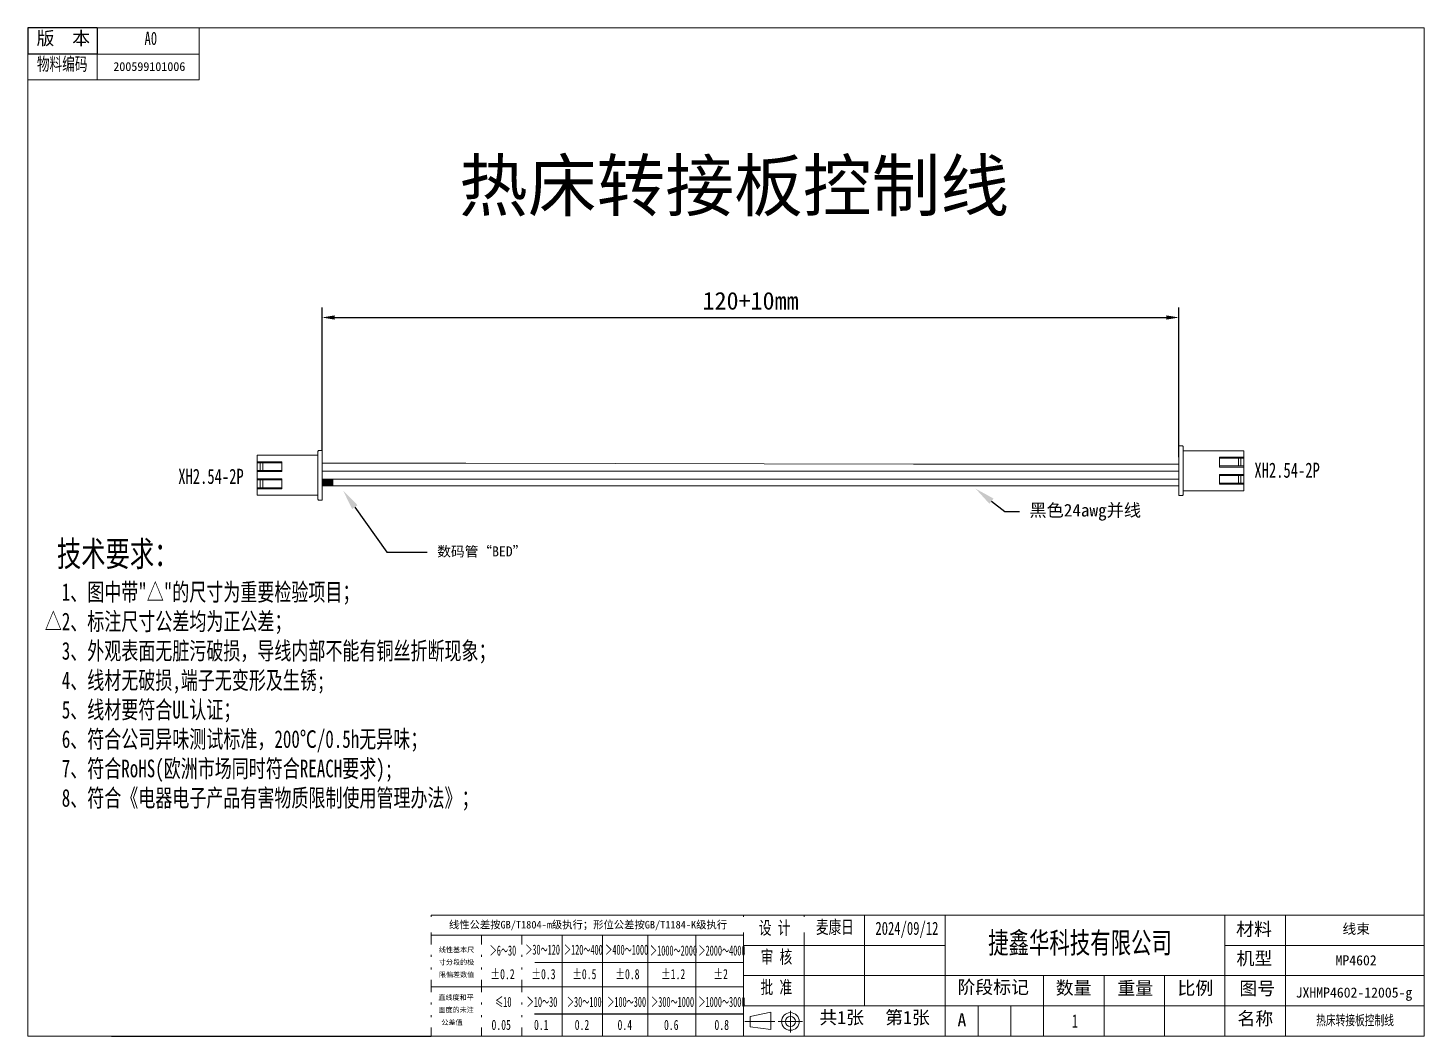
# Model space of a CAD drawing. Header units: millimetres. Extents: x -293 to 5666, y -3485 to 352.
# Drawn here: x 440.8 to 717.8, y -623.1 to -423.1 of the extents above; entities that cross this region are included whole.
import ezdxf
from ezdxf import colors
from ezdxf.entities.mleader import LeaderData, LeaderLine
from ezdxf.math import Vec2, Vec3

# ---------------------------------------------------------------- set-up
doc = ezdxf.new("R2010")
doc.units = ezdxf.units.MM
doc.header["$PDSIZE"] = -1
doc.layers.get('0').update_dxf_attribs({"lineweight": 18})
doc.styles.add('SLDTEXTSTYLE0', font='')
doc.styles.add('SLDTEXTSTYLE1', font='')
doc.styles.add('SLDTEXTSTYLE10', font='', dxfattribs={"width": 0.814221})
doc.styles.add('SLDTEXTSTYLE11', font='', dxfattribs={"width": 0.775464})
doc.styles.add('SLDTEXTSTYLE12', font='', dxfattribs={"width": 0.86773})
doc.styles.add('SLDTEXTSTYLE13', font='', dxfattribs={"width": 0.706367})
doc.styles.add('SLDTEXTSTYLE14', font='', dxfattribs={"width": 0.747741})
doc.styles.add('SLDTEXTSTYLE15', font='', dxfattribs={"width": 0.96773})
doc.styles.add('SLDTEXTSTYLE16', font='', dxfattribs={"width": 0.880973})
doc.styles.add('SLDTEXTSTYLE17', font='', dxfattribs={"width": 0.846113})
doc.styles.add('SLDTEXTSTYLE18', font='', dxfattribs={"width": 0.905501})
doc.styles.add('SLDTEXTSTYLE19', font='', dxfattribs={"width": 1.073784})
doc.styles.add('SLDTEXTSTYLE2', font='')
doc.styles.add('SLDTEXTSTYLE20', font='', dxfattribs={"width": 0.96122})
doc.styles.add('SLDTEXTSTYLE21', font='', dxfattribs={"width": 0.864104})
doc.styles.add('SLDTEXTSTYLE22', font='', dxfattribs={"width": 0.988767})
doc.styles.add('SLDTEXTSTYLE23', font='', dxfattribs={"width": 0.737402})
doc.styles.add('SLDTEXTSTYLE24', font='', dxfattribs={"width": 1.124152})
doc.styles.add('SLDTEXTSTYLE25', font='', dxfattribs={"width": 0.732965})
doc.styles.add('SLDTEXTSTYLE26', font='txt.shx', dxfattribs={"width": 0.6, "bigfont": 'bigfont.shx'})
doc.styles.add('SLDTEXTSTYLE3', font='', dxfattribs={"width": 0.827647})
doc.styles.add('SLDTEXTSTYLE4', font='', dxfattribs={"width": 0.842141})
doc.styles.add('SLDTEXTSTYLE5', font='', dxfattribs={"width": 0.752078})
doc.styles.add('SLDTEXTSTYLE6', font='', dxfattribs={"width": 0.833267})
doc.styles.add('SLDTEXTSTYLE7', font='', dxfattribs={"width": 0.902979})
doc.styles.add('SLDTEXTSTYLE8', font='', dxfattribs={"width": 1.050097})
doc.styles.add('SLDTEXTSTYLE9', font='', dxfattribs={"width": 0.878935})
doc.styles.get("Standard").update_dxf_attribs({"font": ''})
doc.styles.get('SLDTEXTSTYLE0').set_extended_font_data('汉仪长仿宋体')
doc.styles.get('SLDTEXTSTYLE1').set_extended_font_data('汉仪长仿宋体')
doc.styles.get('SLDTEXTSTYLE10').set_extended_font_data('汉仪长仿宋体')
doc.styles.get('SLDTEXTSTYLE11').set_extended_font_data('汉仪长仿宋体')
doc.styles.get('SLDTEXTSTYLE12').set_extended_font_data('汉仪长仿宋体')
doc.styles.get('SLDTEXTSTYLE13').set_extended_font_data('汉仪长仿宋体')
doc.styles.get('SLDTEXTSTYLE14').set_extended_font_data('汉仪长仿宋体')
doc.styles.get('SLDTEXTSTYLE15').set_extended_font_data('汉仪长仿宋体')
doc.styles.get('SLDTEXTSTYLE16').set_extended_font_data('汉仪长仿宋体')
doc.styles.get('SLDTEXTSTYLE17').set_extended_font_data('汉仪长仿宋体')
doc.styles.get('SLDTEXTSTYLE18').set_extended_font_data('汉仪长仿宋体')
doc.styles.get('SLDTEXTSTYLE19').set_extended_font_data('汉仪长仿宋体')
doc.styles.get('SLDTEXTSTYLE2').set_extended_font_data('汉仪长仿宋体')
doc.styles.get('SLDTEXTSTYLE20').set_extended_font_data('汉仪长仿宋体')
doc.styles.get('SLDTEXTSTYLE21').set_extended_font_data('汉仪长仿宋体')
doc.styles.get('SLDTEXTSTYLE22').set_extended_font_data('汉仪长仿宋体')
doc.styles.get('SLDTEXTSTYLE23').set_extended_font_data('汉仪长仿宋体')
doc.styles.get('SLDTEXTSTYLE24').set_extended_font_data('汉仪长仿宋体')
doc.styles.get('SLDTEXTSTYLE25').set_extended_font_data('汉仪长仿宋体')
doc.styles.get('SLDTEXTSTYLE3').set_extended_font_data('汉仪长仿宋体')
doc.styles.get('SLDTEXTSTYLE4').set_extended_font_data('汉仪长仿宋体')
doc.styles.get('SLDTEXTSTYLE5').set_extended_font_data('汉仪长仿宋体')
doc.styles.get('SLDTEXTSTYLE6').set_extended_font_data('汉仪长仿宋体')
doc.styles.get('SLDTEXTSTYLE7').set_extended_font_data('汉仪长仿宋体')
doc.styles.get('SLDTEXTSTYLE8').set_extended_font_data('汉仪长仿宋体')
doc.styles.get('SLDTEXTSTYLE9').set_extended_font_data('汉仪长仿宋体')
doc.styles.get('Standard').set_extended_font_data('FangSong')
doc.dimstyles.new('ISO-25', dxfattribs={"dimtxt": 2.5, "dimasz": 2.5, "dimexe": 1.25, "dimexo": 0.625, "dimtad": 1, "dimtxsty": 'Standard', "dimcen": 2.5, "dimdle": 5, "dimadec": 0, "dimazin": 0, "dimtfac": 1, "dimtmove": 0, "dimatfit": 3, "dimfxl": 1, "dimarcsym": 0})

# ---------------------------------------------------------------- blocks, each defined once
blk = doc.blocks.new('*D1116')
at = {"color": 0, "lineweight": -2, "transparency": 16777216}
for p, q in [((499.16, -506.88), (499.16, -478.52)), ((669.16, -508.21), (669.16, -478.52)), ((501.66, -480.52), (666.66, -480.52))]:
    blk.add_line(p, q, dxfattribs=at)
at = {"color": 0, "transparency": 16777216}
for points in [[(501.66, -480.1), (501.66, -480.94), (499.16, -480.52)], [(666.66, -480.94), (666.66, -480.1), (669.16, -480.52)]]:
    blk.add_solid(points, dxfattribs=at)
at = {"layer": 'Defpoints', "color": 0, "transparency": 16777216}
for p in [(669.16, -480.52), (499.16, -506.88), (669.16, -508.21)]:
    blk.add_point(p, dxfattribs=at)
at = {"color": 0, "transparency": 16777216, "insert": (584.16, -477.23), "char_height": 3.5, "attachment_point": 5}
blk.add_mtext('\\A1;120+10mm', dxfattribs=at)

msp = doc.modelspace()

# ---------------------------------------------------------------- hatches: boundary and pattern name
at = {"lineweight": 15}
msp.add_hatch(color=7, dxfattribs=at).paths.add_polyline_path([(501.3972, -513.9333), (501.3972, -512.5787), (499.1605, -512.5787), (499.1723, -513.9333)])

# ---------------------------------------------------------------- linework, layer by layer
at = {"lineweight": 25}
for p, q in [((454.5359, -423.0723), (440.7859, -423.0723)), ((440.7859, -423.0723), (440.7859, -428.2461)), ((454.5359, -423.0723), (454.5359, -428.2461)), ((454.5359, -428.2461), (440.7859, -428.2461)), ((582.7859, -618.6935), (530.7859, -618.6935)), ((457.3866, -623.0723), (520.7859, -623.0723))]:
    msp.add_line(p, q, dxfattribs=at)
for p, q in [((440.7859, -423.0723), (717.7859, -423.0723)), ((440.7859, -423.0723), (440.7859, -623.0723)), ((454.5359, -423.0723), (454.5359, -433.3914)), ((474.7791, -423.0723), (474.7791, -433.3914)), ((440.7859, -428.2461), (474.7791, -428.2461)), ((440.7859, -433.3914), (474.7791, -433.3914)), ((515.8817, -509.419), (527.6522, -509.419)), ((527.6522, -509.419), (616.487, -509.6171)), ((616.487, -509.6171), (669.1605, -509.6171)), ((499.168, -510.987), (669.1605, -510.987)), ((499.1605, -512.6202), (669.1605, -512.6202)), ((499.1605, -513.9333), (669.1605, -513.9333)), ((520.7859, -599.0723), (678.2859, -599.0723)), ((520.7859, -623.0723), (520.7859, -599.0723)), ((520.7859, -599.0723), (520.7859, -623.0723)), ((582.7859, -599.0723), (582.7859, -623.0723)), ((594.7859, -599.0723), (582.7859, -599.0723)), ((582.7859, -599.0723), (582.7859, -623.0723)), ((594.7859, -599.0723), (594.7859, -623.0723)), ((606.7859, -599.0723), (606.7859, -617.0723)), ((622.7859, -599.0723), (622.7859, -623.0723)), ((678.2859, -599.0723), (678.2859, -623.0723)), ((678.2859, -599.0723), (717.7859, -599.0723)), ((690.2859, -599.0723), (690.2859, -623.0723)), ((582.7859, -603.0723), (520.7859, -603.0723)), ((530.7859, -623.0723), (530.7859, -603.0723)), ((538.7859, -603.0723), (538.7859, -623.0723)), ((546.7859, -623.0723), (546.7859, -603.0723)), ((554.7859, -623.0723), (554.7859, -603.0723)), ((563.7859, -623.0723), (563.7859, -603.0723)), ((573.2859, -603.0723), (573.2859, -623.0723)), ((678.2859, -605.0723), (717.7859, -605.0723)), ((530.7859, -608.4935), (582.7859, -608.4935)), ((582.7859, -611.0723), (717.7859, -611.0723)), ((642.2859, -623.0723), (642.2859, -611.0723)), ((654.2859, -611.0723), (654.2859, -623.0723)), ((666.2859, -611.0723), (666.2859, -623.0723)), ((520.7859, -613.2935), (582.7859, -613.2935)), ((622.7859, -617.0723), (582.7859, -617.0723)), ((717.7859, -617.0723), (622.7859, -617.0723)), ((629.2859, -623.0723), (629.2859, -617.0723)), ((635.7859, -617.0723), (635.7859, -623.0723)), ((588.9972, -620.1761), (582.9924, -620.1761)), ((584.066, -619.1823), (588.1721, -618.2975)), ((584.066, -619.1823), (584.066, -621.2124)), ((588.1721, -618.2975), (588.1721, -621.794)), ((594.4822, -620.1761), (589.6498, -620.1761)), ((592.066, -618.0755), (592.066, -622.3476)), ((440.7859, -623.0723), (717.7859, -623.0723)), ((588.1721, -621.794), (584.066, -621.2124))]:
    msp.add_line(p, q)
at = {"color": 7, "linetype": 'ByBlock', "lineweight": 13}
msp.add_line((717.7758, -423.0723), (717.7859, -623.0723), dxfattribs=at)
at = {"color": 0}
msp.add_line((582.7859, -605.1047), (622.7859, -605.1047), dxfattribs=at)
at = {"color": 0, "lineweight": 5}
for points in [[(499.1605, -506.876), (498.5417, -506.876), (498.4597, -506.8942), (498.396, -506.9397), (498.3505, -507.0034), (498.3323, -507.0853)], [(499.1605, -506.876), (499.1605, -516.7509)], [(669.9888, -506.1875), (669.9706, -506.1055), (669.9251, -506.0418), (669.8613, -505.9963), (669.7794, -505.9781), (669.1605, -505.9781)], [(669.1605, -515.853), (669.1605, -505.9781)], [(669.9888, -515.6437), (669.9888, -506.1875)], [(486.2731, -507.8407), (486.2731, -514.5029)], [(486.2731, -507.8407), (498.3323, -507.8407)], [(491.1339, -509.124), (491.1339, -511.0808), (486.2731, -511.0808)], [(491.1339, -509.124), (486.2731, -509.124)], [(491.1339, -509.3334), (486.2731, -509.3334)], [(486.892, -509.3334), (486.892, -510.8715)], [(487.3744, -509.3334), (487.3744, -510.8715)], [(498.3323, -507.0853), (498.3323, -516.5416)], [(682.048, -506.9429), (669.9888, -506.9429)], [(682.048, -508.2261), (677.1872, -508.2261), (677.1872, -510.1829)], [(677.1872, -508.4355), (682.048, -508.4355)], [(680.9467, -509.9736), (680.9467, -508.4355)], [(681.4291, -509.9736), (681.4291, -508.4355)], [(682.048, -508.2261), (682.048, -506.9429)], [(682.048, -514.8883), (682.048, -508.2261)], [(491.1339, -510.8715), (486.2731, -510.8715)], [(677.1872, -509.9736), (682.048, -509.9736)], [(677.1872, -510.1829), (682.048, -510.1829)], [(677.1872, -513.605), (677.1872, -511.6482), (682.048, -511.6482)], [(677.1872, -511.8576), (682.048, -511.8576)], [(680.9467, -513.3957), (680.9467, -511.8576)], [(681.4291, -513.3957), (681.4291, -511.8576)], [(491.1339, -512.5461), (486.2731, -512.5461)], [(486.2731, -514.5029), (491.1339, -514.5029), (491.1339, -512.5461)], [(491.1339, -512.7554), (486.2731, -512.7554)], [(491.1339, -514.2936), (486.2731, -514.2936)], [(486.2731, -514.5029), (486.2731, -515.7862)], [(486.892, -512.7554), (486.892, -514.2936)], [(487.3744, -512.7554), (487.3744, -514.2936)], [(682.048, -514.8883), (669.9888, -514.8883)], [(677.1872, -513.3957), (682.048, -513.3957)], [(677.1872, -513.605), (682.048, -513.605)], [(486.2731, -515.7862), (498.3323, -515.7862)], [(498.3323, -516.5416), (498.3505, -516.6235), (498.396, -516.6872), (498.4597, -516.7327), (498.5417, -516.7509), (499.1605, -516.7509)], [(669.1605, -515.853), (669.7794, -515.853), (669.8613, -515.8348), (669.9251, -515.7893), (669.9706, -515.7256), (669.9888, -515.6437)]]:
    msp.add_lwpolyline(points, dxfattribs=at)
for points in [[(499.168, -509.419), (515.8817, -509.419)], [(515.9202, -510.987), (499.168, -510.987), (499.168, -509.419)]]:
    msp.add_lwpolyline(points)
for radius in [1.75, 1]:
    msp.add_circle((592.066, -620.1761), radius)

# ---------------------------------------------------------------- texts
for s, insert, char_height, width, attachment_point, style in [('{\\fFangSong|b0|i0|c0|p0;\\W1;版  本}', (442.4969, -423.8142), 2.6, 21.958857, 1, 'SLDTEXTSTYLE26'), ('{\\fFangSong|b0|i0|c0|p64;\\W0.707;A0}', (465.1671, -423.8376), 2.6, 6.81548, 2, 'SLDTEXTSTYLE1'), ('{\\fFangSong|b0|i0|c134|p2;\\W0.707;物料编码}', (442.5739, -428.9244), 2.6, 20.734896, 1, 'SLDTEXTSTYLE0'), ('{\\fFangSong|b0|i0|c134|p64;200599101006}', (464.876, -429.8577), 1.75, 6.81548, 2, 'SLDTEXTSTYLE1'), ('{\\fFangSong|b0|i0|c0|p0;\\W0.707;设 计}', (585.8103, -600.3048), 2.6, 12.730848, 1, 'SLDTEXTSTYLE3'), ('{\\fFangSong|b0|i0|c0|p64;\\W0.707;2024/09/12}', (615.1758, -600.3953), 2.6, 23.655008, 2, 'SLDTEXTSTYLE1'), ('{\\fFangSong|b0|i0|c134|p2;\\W1;材料}', (680.496, -600.5421), 2.6, 14.262857, 1, 'SLDTEXTSTYLE0'), ('{\\fFangSong|b0|i0|c0|p0;\\W0.707;捷鑫华科技有限公司}', (631.2992, -602.4583), 4.2, 76.084512, 1, 'SLDTEXTSTYLE2'), ('{\\fFangSong|b0|i0|c0|p0;\\W0.5;＞6～30}', (532.4201, -605.1047), 2, 9.702857, 1, 'SLDTEXTSTYLE4'), ('{\\fFangSong|b0|i0|c0|p0;\\W0.5;＞30～120}', (539.469, -604.921), 2, 12.628571, 1, 'SLDTEXTSTYLE5'), ('{\\fFangSong|b0|i0|c0|p0;\\W0.5;＞120～400}', (547.1428, -604.9441), 2, 14.091429, 1, 'SLDTEXTSTYLE6'), ('{\\fFangSong|b0|i0|c0|p0;\\W0.5;＞400～1000}', (555.3358, -604.9441), 2, 15.554286, 1, 'SLDTEXTSTYLE13'), ('{\\fFangSong|b0|i0|c0|p0;\\W0.5;＞1000～2000}', (564.2201, -605.1047), 2, 17.017143, 1, 'SLDTEXTSTYLE14'), ('{\\fFangSong|b0|i0|c0|p0;\\W0.5;＞2000～4000}', (573.8315, -605.1047), 2, 17.017143, 1, 'SLDTEXTSTYLE23'), ('{\\fFangSong|b0|i0|c134|p2;\\W0.707;审 核}', (586.1673, -606.061), 2.6, 12.331696, 1, 'SLDTEXTSTYLE0'), ('{\\fFangSong|b0|i0|c134|p2;\\W1;机型}', (680.5835, -606.3468), 2.6, 13.936, 1, 'SLDTEXTSTYLE0'), ('{\\fFangSong|b0|i0|c134|p49;\\W0.707;%%P0.2}', (532.5445, -609.7804), 2, 9.42128, 1, 'SLDTEXTSTYLE7'), ('{\\fFangSong|b0|i0|c134|p49;\\W0.707;%%P0.3}', (540.6609, -609.7804), 2, 9.42128, 1, 'SLDTEXTSTYLE15'), ('{\\fFangSong|b0|i0|c134|p49;\\W0.707;%%P0.5}', (548.7665, -609.7804), 2, 9.42128, 1, 'SLDTEXTSTYLE16'), ('{\\fFangSong|b0|i0|c134|p49;\\W0.707;%%P0.8}', (557.3175, -609.7804), 2, 9.43744, 1, 'SLDTEXTSTYLE17'), ('{\\fFangSong|b0|i0|c134|p49;\\W0.707;%%P1.2}', (566.4001, -609.7804), 2, 9.42128, 1, 'SLDTEXTSTYLE22'), ('{\\fFangSong|b0|i0|c134|p49;\\W0.707;%%P2}', (576.7757, -609.7804), 2, 5.28432, 1, 'SLDTEXTSTYLE24'), ('{\\fFangSong|b0|i0|c0|p0;\\W0.707;批 准}', (586.1452, -612.0922), 2.6, 12.751856, 1, 'SLDTEXTSTYLE3'), ('{\\fFangSong|b0|i0|c134|p2;\\W1;阶段标记}', (625.199, -612.0677), 2.6, 28.941714, 1, 'SLDTEXTSTYLE0'), ('{\\fFangSong|b0|i0|c134|p2;\\W1;数量}', (644.6984, -612.2042), 2.6, 14.054857, 1, 'SLDTEXTSTYLE0'), ('{\\fFangSong|b0|i0|c134|p2;\\W1;重量}', (656.9276, -612.2599), 2.6, 13.787429, 1, 'SLDTEXTSTYLE0'), ('{\\fFangSong|b0|i0|c134|p2;\\W1;比例}', (668.8662, -612.2615), 2.6, 12.896, 1, 'SLDTEXTSTYLE0'), ('{\\fFangSong|b0|i0|c134|p2;\\W1;图号}', (681.1408, -612.3204), 2.6, 8.780214, 1, 'SLDTEXTSTYLE0'), ('{\\fFangSong|b0|i0|c0|p0;\\W0.5;≤10}', (533.4542, -615.2895), 2, 5.371429, 1, 'SLDTEXTSTYLE8'), ('{\\fFangSong|b0|i0|c0|p0;\\W0.5;＞10～30}', (539.7572, -615.2895), 2, 11.165714, 1, 'SLDTEXTSTYLE12'), ('{\\fFangSong|b0|i0|c0|p0;\\W0.5;＞30～100}', (547.7322, -615.2895), 2, 12.628571, 1, 'SLDTEXTSTYLE9'), ('{\\fFangSong|b0|i0|c0|p0;\\W0.5;＞100～300}', (555.7347, -615.2895), 2, 14.091429, 1, 'SLDTEXTSTYLE10'), ('{\\fFangSong|b0|i0|c0|p0;\\W0.5;＞300～1000}', (564.4377, -615.2895), 2, 15.554286, 1, 'SLDTEXTSTYLE11'), ('{\\fFangSong|b0|i0|c0|p0;\\W0.5;＞1000～3000}', (573.8218, -615.2895), 2, 17.017143, 1, 'SLDTEXTSTYLE25'), ('{\\fFangSong|b0|i0|c134|p2;\\W1;第1张}', (610.8693, -618.0683), 2.6, 17.68, 1, 'SLDTEXTSTYLE0'), ('{\\fFangSong|b0|i0|c0|p64;\\W0.707;0.05}', (532.7641, -619.8439), 2, 7.82144, 1, 'SLDTEXTSTYLE18'), ('{\\fFangSong|b0|i0|c0|p64;\\W0.707;0.1}', (541.1916, -619.8439), 2, 5.59136, 1, 'SLDTEXTSTYLE19'), ('{\\fFangSong|b0|i0|c0|p64;\\W0.707;0.2}', (549.2697, -619.8439), 2, 5.75296, 1, 'SLDTEXTSTYLE21'), ('{\\fFangSong|b0|i0|c0|p64;\\W0.707;0.4}', (557.7674, -619.8557), 2, 5.86608, 1, 'SLDTEXTSTYLE20'), ('{\\fFangSong|b0|i0|c0|p64;\\W0.707;0.6}', (566.9817, -619.8557), 2, 5.80144, 1, 'SLDTEXTSTYLE1'), ('{\\fFangSong|b0|i0|c0|p64;\\W0.707;0.8}', (576.9935, -619.8557), 2, 5.76912, 1, 'SLDTEXTSTYLE1'), ('{\\fFangSong|b0|i0|c134|p2;\\W1;共1张}', (597.8028, -618.0727), 2.6, 17.798857, 1, 'SLDTEXTSTYLE0'), ('{\\fFangSong|b0|i0|c0|p64;\\W0.707;1}', (647.8849, -618.7794), 2.6, 2.726669, 1, 'SLDTEXTSTYLE1'), ('{\\fFangSong|b0|i0|c134|p2;\\W1;名称}', (680.7633, -618.2915), 2.6, 13.846857, 1, 'SLDTEXTSTYLE0')]:
    msp.add_mtext(s, dxfattribs=dict(insert=insert, char_height=char_height, width=width, attachment_point=attachment_point, style=style))
at = {"lineweight": 35, "insert": (580.8852, -454.9206), "char_height": 10, "width": 183.457219, "attachment_point": 5, "bg_fill": 2}
msp.add_mtext('{\\C1;热床转接板控制线}', dxfattribs=at)
at = {"color": 7, "lineweight": 35, "char_height": 3, "attachment_point": 1}
for insert in [(684.1161, -509.308), (470.6133, -510.5322)]:
    msp.add_mtext('{\\W0.707;\\C0;XH2.54-2P }', dxfattribs=dict(at, insert=insert))
at = {"lineweight": 13, "insert": (444.1339, -524.8917), "char_height": 5, "width": 145.804102, "attachment_point": 1}
msp.add_mtext('{\\W0.707;\\C0; 技术要求：\\P\\H0.7x;  1、图中带"△"的尺寸为重要检验项目；\\P△2、标注尺寸公差均为正公差；\\P  3、外观表面无脏污破损，导线内部不能有铜丝折断现象；\\P  4、线材无破损,端子无变形及生锈;\\P  5、线材要符合UL认证；\\P  6、符合公司异味测试标准，200℃/0.5h无异味；\\P  7、符合RoHS(欧洲市场同时符合REACH要求);\\P  8、符合《电器电子产品有害物质限制使用管理办法》；\\P\\fSimSun|b0|i0|c134|p49;\\H1.42865x;\\W1;\\C1; }', dxfattribs=at)
at = {"char_height": 2, "attachment_point": 2}
for s, insert, width in [('线束', (704.3241, -600.808), 23.796946), ('MP4602', (704.3033, -607.0353), 23.796946), ('{\\C3;JXHMP4602-12005-g}', (703.8802, -613.4343), 23.796946), ('{\\W0.707;热床转接板控制线}', (704.0925, -618.9253), 27.704314)]:
    msp.add_mtext(s, dxfattribs=dict(at, insert=insert, width=width))
at = {"insert": (625.2036, -618.5696), "char_height": 2.6, "attachment_point": 1}
msp.add_mtext_dynamic_manual_height_columns('{A}', width=2.6, gutter_width=17.5, heights=[0], dxfattribs=at)

# ---------------------------------------------------------------- dimensions: what is measured, and where the dimension line sits
at = {"color": 0}
dim = msp.add_linear_dim(base=(669.1605, -480.5205), p1=(499.1605, -506.876), p2=(669.1605, -508.2099), text='120+10mm', dimstyle='ISO-25', override={"dimtxt": 3.5, "dimexe": 2, "dimexo": 0, "dimgap": 1.524, "dimtih": 1, "dimtoh": 1, "dimzin": 0, "dimtxsty": 'Standard', "dimadec": 2, "dimtolj": 1}, dxfattribs=at)
dim.commit()
dim.dimension.update_dxf_attribs({"geometry": '*D1116', "text_midpoint": (584.1605, -477.2265)})

# ---------------------------------------------------------------- leaders
at = {"color": 7}
ml = msp.add_multileader_mtext('Standard', dxfattribs=at)
ml.set_content('数码管“BED”', color=7)
ml.set_leader_properties()
ml.build(insert=Vec2(0, 0))
ml.multileader.update_dxf_attribs({"text_right_attachment_type": 6})
ctx = ml.context
ctx.base_point, ctx.char_height, ctx.plane_origin = Vec3(519.9782, -527.0762), 2, Vec3(503.3307, -514.8727)
ctx.right_attachment = 6
notes = []
notes.append((ctx, [(0, (1, 1, 0), (511.9782, -527.0762), (1, 0), 8, [(0, [(503.3307, -514.8727)], 256, [])])]))
ctx.mtext.insert = Vec3(521.9782, -525.9219)
at = {"color": 0}
ml = msp.add_multileader_mtext('Standard', dxfattribs=at)
ml.set_content('黑色24awg并线')
ml.set_leader_properties()
ml.build(insert=Vec2(0, 0))
ml.multileader.update_dxf_attribs({"text_right_attachment_type": 6})
ctx = ml.context
ctx.base_point, ctx.char_height, ctx.plane_origin = Vec3(637.4841, -519.0186), 2.5, Vec3(665.4099, -514.4807)
ctx.right_attachment = 6
notes.append((ctx, [(0, (1, 1, 0), (634.5766, -519.0186), (1, 0), 2.9075, [(0, [(628.8162, -514.4807)], 256, [])])]))
ctx.mtext.insert = Vec3(639.4841, -517.4971)
for ctx, leaders in notes:
    for number, flags, end, landing, length, lines in leaders:
        leader = LeaderData()
        leader.index, (leader.has_last_leader_line, leader.has_dogleg_vector, leader.attachment_direction) = number, flags
        leader.last_leader_point, leader.dogleg_vector, leader.dogleg_length = Vec3(end), Vec3(landing), length
        for number, points, colour, breaks in lines:
            line = LeaderLine()
            line.index, line.vertices, line.color, line.breaks = number, Vec3.list(points), colors.encode_raw_color(colour), breaks
            leader.lines.append(line)
        ctx.leaders.append(leader)

# ---------------------------------------------------------------- next in the draw order: texts
at = {"color": 7, "linetype": 'Continuous', "lineweight": 35, "insert": (551.9098, -600.2254), "char_height": 1.5, "width": 102.418669, "attachment_point": 2, "bg_fill": 2}
msp.add_mtext('线性公差按GB/T1804-m级执行；形位公差按GB/T1184-K级执行', dxfattribs=at)
at = {"color": 0, "linetype": 'Continuous', "lineweight": 35, "char_height": 1, "width": 30, "attachment_point": 2, "bg_fill": 2}
for s, insert in [('线性基本尺', (525.823, -605.4415)), ('直线度和平', (525.7415, -614.905))]:
    msp.add_mtext(s, dxfattribs=dict(at, insert=insert))

# ---------------------------------------------------------------- next in the draw order: texts
at = {"insert": (600.8994, -600.1464), "char_height": 2.6, "width": 15.272816, "attachment_point": 2, "style": 'SLDTEXTSTYLE1'}
msp.add_mtext('{\\fFangSong|b0|i0|c0|p0;\\W0.707;麦康日}', dxfattribs=at)
at = {"color": 0, "linetype": 'Continuous', "lineweight": 35, "char_height": 1, "width": 30, "attachment_point": 2, "bg_fill": 2}
for s, insert in [('寸分段的极', (525.8264, -607.911)), ('面度的未注', (525.7415, -617.3744))]:
    msp.add_mtext(s, dxfattribs=dict(at, insert=insert))

# ---------------------------------------------------------------- next in the draw order: texts
for s, insert in [('限偏差数值', (525.8264, -610.3804)), ('公差值', (524.9217, -619.8439))]:
    msp.add_mtext(s, dxfattribs=dict(at, insert=insert))

doc.saveas('drawing.dxf')
